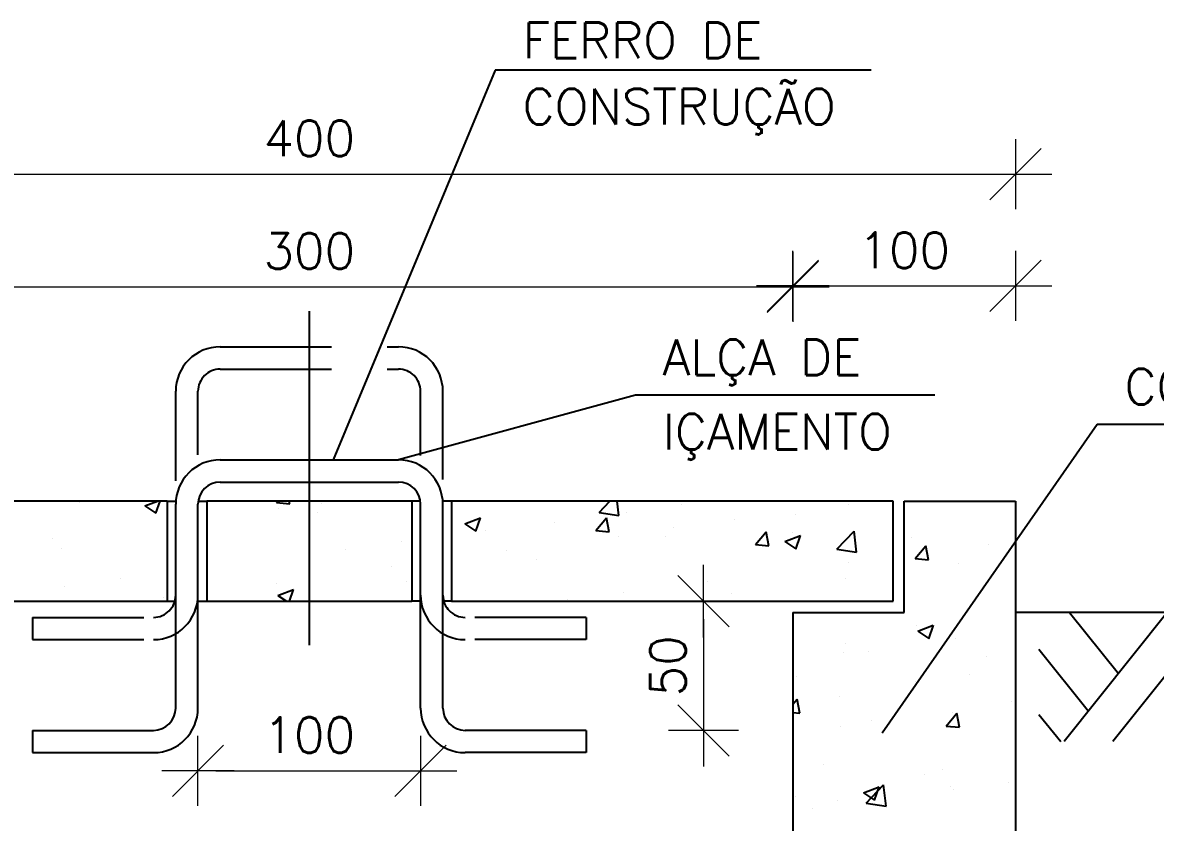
# Model space of a CAD drawing. Header units: millimetres. Extents: x 0 to 321, y -39 to 66.
# Drawn here: x 313.13 to 318.22, y 10.36 to 13.95 of the extents above; entities that cross this region are included whole.
import ezdxf

# ---------------------------------------------------------------- set-up
doc = ezdxf.new("R2010")
doc.units = ezdxf.units.MM
doc.header["$LTSCALE"] = 0.5
doc.header["$MEASUREMENT"] = 0
for name, pattern in [('CENTRO01', [8, 3, -1, 0, -1, 3]), ('DASHEDX2', [1.5, 1, -0.5]), ('HIDDEN', [9.525, 6.35, -3.175])]:
    doc.linetypes.add(name, pattern=pattern)
doc.layers.add('3', color=7, linetype='HIDDEN')
doc.layers.add('SOLID', color=254, linetype='Continuous')
doc.layers.add('Cotas', color=1, linetype='Continuous', lineweight=5)
doc.styles.add('60-125', font='romans.shx', dxfattribs={"height": 0.2})

# ---------------------------------------------------------------- blocks, each defined once
blk = doc.blocks.new('*X33')
at = {"color": 0}
for p, q in [((525.197, 241.892), (525.197, 241.892)), ((528.135, 241.753), (528.694, 241.968)), ((528.135, 241.753), (528.632, 241.417)), ((528.632, 241.417), (528.817, 241.968)), ((534.04, 241.898), (534.099, 241.968)), ((534.04, 241.898), (534.638, 241.846)), ((534.638, 241.845), (534.616, 241.968)), ((536.051, 241.856), (536.051, 241.856)), ((548.535, 241.459), (549.022, 241.968)), ((549.424, 241.321), (549.349, 241.968)), ((552.254, 241.801), (552.254, 241.801)), ((559.735, 241.833), (559.735, 241.833)), ((534.149, 241.614), (534.149, 241.614)), ((535.873, 241.441), (535.873, 241.441)), ((542.506, 240.952), (543.206, 241.221)), ((543.003, 240.616), (543.206, 241.22)), ((548.386, 240.643), (548.868, 241.218)), ((548.535, 241.459), (549.424, 241.322)), ((548.983, 240.59), (548.868, 241.217)), ((549.751, 241.472), (549.751, 241.472)), ((557.366, 241.359), (557.366, 241.359)), ((529.098, 240.974), (529.098, 240.974)), ((542.506, 240.952), (543.003, 240.617)), ((543.435, 240.64), (543.435, 240.64)), ((546.55, 240.99), (546.55, 240.99)), ((548.386, 240.643), (548.983, 240.591)), ((551.888, 240.764), (551.888, 240.764)), ((554.6, 241.129), (554.6, 241.129)), ((523.963, 240.27), (523.963, 240.27)), ((539.648, 240.142), (539.648, 240.142)), ((549.407, 240.379), (549.407, 240.379)), ((551.534, 240.358), (551.534, 240.358)), ((555.558, 240.016), (556.04, 240.59)), ((556.156, 239.963), (556.04, 240.59)), ((556.877, 240.151), (557.577, 240.42)), ((556.877, 240.151), (557.375, 239.816)), ((557.226, 240.539), (557.226, 240.539)), ((557.375, 239.815), (557.578, 240.42)), ((559.207, 239.804), (559.986, 240.616)), ((560.097, 239.666), (559.986, 240.616)), ((562.564, 240.313), (562.564, 240.313)), ((524.388, 239.854), (524.388, 239.854)), ((537.145, 239.812), (537.145, 239.812)), ((544.355, 239.739), (544.355, 239.739)), ((555.558, 240.016), (556.156, 239.963)), ((559.207, 239.804), (560.096, 239.666)), ((562.731, 239.388), (563.213, 239.963)), ((563.329, 239.335), (563.213, 239.962)), ((566.017, 240.015), (566.017, 240.015)), ((545.702, 239.357), (545.702, 239.357)), ((559.726, 239.187), (559.726, 239.187)), ((562.731, 239.388), (563.328, 239.336)), ((564.664, 239.144), (564.664, 239.144)), ((539.221, 239.035), (539.221, 239.035)), ((524.538, 238.152), (524.538, 238.152)), ((527.042, 238.482), (527.042, 238.482)), ((534.027, 238.285), (534.027, 238.285)), ((539.87, 238.356), (539.87, 238.356)), ((553.411, 238.356), (553.411, 238.356)), ((559.613, 238.504), (559.613, 238.504)), ((528.976, 237.645), (528.976, 237.645)), ((534.104, 237.727), (534.804, 237.996)), ((534.104, 237.727), (534.488, 237.468)), ((534.627, 237.468), (534.804, 237.995)), ((549.624, 237.857), (549.624, 237.857)), ((554.479, 237.8), (554.479, 237.8)), ((547.12, 237.528), (547.12, 237.528)), ((562.785, 236.394), (562.785, 236.394)), ((562.846, 236.125), (563.546, 236.394)), ((562.846, 236.125), (563.344, 235.79)), ((563.344, 235.789), (563.547, 236.393)), ((563.386, 236.071), (563.386, 236.071)), ((559.599, 235.573), (559.599, 235.573)), ((564.543, 235.815), (564.543, 235.815)), ((559.492, 235.175), (559.492, 235.175)), ((560.617, 235.203), (560.617, 235.203)), ((565.955, 234.978), (565.955, 234.978)), ((557.387, 234.086), (557.387, 234.086)), ((565.181, 234.198), (565.181, 234.198)), ((562.726, 233.86), (562.726, 233.86)), ((557.237, 232.841), (557.428, 233.068)), ((557.544, 232.441), (557.428, 233.068)), ((559.349, 233.197), (559.349, 233.197)), ((567.071, 232.959), (567.071, 232.959)), ((557.237, 232.468), (557.543, 232.441)), ((560.756, 232.127), (560.756, 232.127)), ((564.118, 231.866), (564.6, 232.441)), ((564.421, 232.486), (564.421, 232.486)), ((564.716, 231.813), (564.601, 232.44)), ((559.37, 231.846), (559.37, 231.846)), ((564.118, 231.866), (564.716, 231.814)), ((558.628, 230.12), (558.628, 230.12)), ((563.168, 229.698), (563.168, 229.698)), ((563.966, 229.895), (563.966, 229.895)), ((560.413, 228.874), (561.113, 229.142)), ((560.533, 228.408), (561.312, 229.22)), ((560.911, 228.538), (561.113, 229.142)), ((561.422, 228.27), (561.312, 229.219)), ((564.299, 229.157), (564.299, 229.157)), ((564.44, 229.015), (564.44, 229.015)), ((566.944, 229.344), (566.944, 229.344)), ((557.336, 228.697), (557.336, 228.697)), ((559.248, 228.517), (559.248, 228.517)), ((560.413, 228.874), (560.911, 228.538)), ((558.125, 228.183), (558.125, 228.183)), ((560.533, 228.408), (561.422, 228.27))]:
    blk.add_line(p, q, dxfattribs=at)
blk = doc.blocks.new('CRUZ')
for p, q in [((0, 1.966), (0, -1.966)), ((-1.44, -1.44), (1.44, 1.44)), ((-2.037, 0), (2.037, 0))]:
    blk.add_line(p, q)

msp = doc.modelspace()

# ---------------------------------------------------------------- linework, layer by layer
at = {"layer": '3', "color": 1}
for p, q in [((318.2738, 11.2993), (317.8107, 10.7194)), ((317.8356, 11.2993), (318.0547, 11.0249)), ((318.4929, 11.2993), (318.0298, 10.7194)), ((317.6981, 11.1347), (317.9202, 10.8566)), ((317.6981, 10.8416), (317.7957, 10.7194))]:
    msp.add_line(p, q, dxfattribs=at)
at = {"layer": 'Cotas', "color": 1}
for p, q in [((311.3289, 13.2677), (317.5127, 13.2677)), ((312.3289, 12.7618), (316.5127, 12.7618)), ((316.6727, 12.7654), (317.5127, 12.7654)), ((316.1913, 11.2693), (316.1913, 10.8497)), ((314.0008, 10.5882), (314.8408, 10.5882))]:
    msp.add_line(p, q, dxfattribs=at)
at = {"layer": 'SOLID', "color": 1}
for p, q in [((315.2563, 13.7348), (314.5277, 11.9846)), ((316.9444, 13.7348), (315.2563, 13.7348)), ((315.8855, 12.2743), (314.8208, 11.9846)), ((317.2304, 12.2743), (315.8855, 12.2743)), ((317.959, 12.1432), (316.9938, 10.7571)), ((319.3447, 12.1432), (317.959, 12.1432))]:
    msp.add_line(p, q, dxfattribs=at)
at = {"layer": 'SOLID', "color": 1, "linetype": 'CENTRO01'}
msp.add_line((314.4208, 12.6527), (314.4208, 10.8608), dxfattribs=at)
at = {"layer": 'SOLID', "color": 7, "linetype": 'DASHEDX2'}
for p, q in [((314.0208, 12.492), (314.8208, 12.492)), ((314.0208, 12.392), (314.8208, 12.392)), ((313.8208, 11.8895), (313.8208, 12.292)), ((313.9208, 12.0074), (313.9208, 12.292)), ((314.9208, 12.0041), (314.9208, 12.292)), ((315.0208, 11.896), (315.0208, 12.292)), ((313.1769, 11.2771), (313.7208, 11.2771)), ((313.1769, 11.2771), (313.1769, 11.1771)), ((315.6646, 11.2771), (315.1208, 11.2771)), ((315.6646, 11.2771), (315.6646, 11.1771)), ((313.1769, 11.1771), (313.7208, 11.1771)), ((315.6646, 11.1771), (315.1208, 11.1771))]:
    msp.add_line(p, q, dxfattribs=at)
at = {"layer": 'SOLID', "color": 2}
for p, q in [((314.0208, 11.9846), (314.8208, 11.9846)), ((314.0208, 11.8846), (314.8208, 11.8846)), ((313.7817, 11.7993), (313.8213, 11.7993)), ((313.8208, 10.8697), (313.8208, 11.7846)), ((313.9208, 10.8697), (313.9208, 11.7846)), ((313.9219, 11.7993), (313.9598, 11.7993)), ((314.9197, 11.7993), (314.8817, 11.7993)), ((314.9208, 10.8697), (314.9208, 11.7846)), ((315.0598, 11.7993), (315.0202, 11.7993)), ((315.0208, 10.8697), (315.0208, 11.7846)), ((313.7817, 11.3493), (313.8208, 11.3493)), ((313.9208, 11.3493), (313.9598, 11.3493)), ((314.9208, 11.3493), (314.8817, 11.3493)), ((315.0598, 11.3493), (315.0208, 11.3493)), ((313.1769, 10.7697), (313.7208, 10.7697)), ((313.1769, 10.7697), (313.1769, 10.6697)), ((315.6646, 10.7697), (315.1208, 10.7697)), ((315.6646, 10.7697), (315.6646, 10.6697)), ((313.1769, 10.6697), (313.7208, 10.6697)), ((315.6646, 10.6697), (315.1208, 10.6697))]:
    msp.add_line(p, q, dxfattribs=at)
at = {"layer": 'SOLID', "color": 4}
for p, q in [((313.7817, 11.7993), (311.7989, 11.7993)), ((314.8817, 11.7993), (313.9598, 11.7993)), ((317.0427, 11.7993), (315.0598, 11.7993)), ((317.0427, 11.3493), (317.0427, 11.7993)), ((317.0927, 11.2993), (317.0927, 11.7993)), ((317.0927, 11.7993), (317.5927, 11.7993)), ((317.5927, 11.7993), (317.5927, 10.2861)), ((311.7989, 11.3493), (313.7817, 11.3493)), ((313.9598, 11.3493), (314.8817, 11.3493)), ((315.0598, 11.3493), (317.0427, 11.3493)), ((316.5927, 11.2993), (317.0927, 11.2993)), ((316.5927, 11.2993), (316.5927, 10.2861))]:
    msp.add_line(p, q, dxfattribs=at)
at = {"layer": 'SOLID', "color": 4, "linetype": 'Continuous'}
for p, q in [((313.7817, 11.7993), (313.7817, 11.3493)), ((313.9598, 11.7993), (313.9598, 11.3493)), ((314.8817, 11.7993), (314.8817, 11.3493)), ((315.0598, 11.7993), (315.0598, 11.3493))]:
    msp.add_line(p, q, dxfattribs=at)
at = {"layer": 'SOLID', "color": 5}
msp.add_line((321.1952, 11.2993), (317.5927, 11.2993), dxfattribs=at)
at = {"layer": 'SOLID', "color": 7, "linetype": 'DASHEDX2'}
for centre, radius, start, end in [((314.0208, 12.292), 0.2, 90, 180), ((314.8208, 12.292), 0.2, 0, 90), ((314.0208, 12.292), 0.1, 90, 180), ((314.8208, 12.292), 0.1, 0, 90), ((313.7208, 11.3771), 0.1, 270, 0), ((313.7208, 11.3771), 0.2, 270, 0), ((315.1208, 11.3771), 0.2, 180, 270), ((315.1208, 11.3771), 0.1, 180, 270)]:
    msp.add_arc(centre, radius, start, end, dxfattribs=at)
at = {"layer": 'SOLID', "color": 2}
for centre, radius, start, end in [((314.0208, 11.7846), 0.2, 90, 180), ((314.8208, 11.7846), 0.2, 0, 90), ((314.0208, 11.7846), 0.1, 90, 180), ((314.8208, 11.7846), 0.1, 0, 90), ((313.7208, 10.8697), 0.1, 270, 0), ((313.7208, 10.8697), 0.2, 270, 0), ((315.1208, 10.8697), 0.2, 180, 270), ((315.1208, 10.8697), 0.1, 180, 270)]:
    msp.add_arc(centre, radius, start, end, dxfattribs=at)

# ---------------------------------------------------------------- block references
at = {"layer": 'Cotas', "color": 1, "xscale": 0.07999999999992724, "yscale": 0.07999999999992724, "zscale": 0.07999999999992724}
for p in [(317.5927, 13.2677), (317.5927, 12.7654), (316.5927, 12.7618), (314.9208, 10.5882)]:
    msp.add_blockref('CRUZ', p, dxfattribs=at)
for p, rotation in [((316.5927, 12.7654), 180), ((316.1913, 11.3493), 90), ((316.1913, 10.7697), 270), ((313.9208, 10.5882), 180)]:
    msp.add_blockref('CRUZ', p, dxfattribs=dict(at, rotation=rotation))
at = {"layer": 'SOLID', "color": 1, "xscale": 0.1000000415101567, "yscale": 0.1000000415101567, "zscale": 0.1000000415101567}
msp.add_blockref('*X33', (260.8689, -12.3975), dxfattribs=at)

# ---------------------------------------------------------------- texts
at = {"layer": 'Cotas', "color": 2, "char_height": 0.16, "attachment_point": 5, "style": '60-125'}
for s, insert in [('\\A1;400', (314.4208, 13.4277)), ('\\A1;300', (314.4208, 12.9218)), ('\\A1;100', (317.0927, 12.9254)), ('\\A1;100', (314.4208, 10.7482))]:
    msp.add_mtext(s, dxfattribs=dict(at, insert=insert))
at = {"layer": 'Cotas', "color": 2, "insert": (316.0313, 11.0595), "char_height": 0.16, "attachment_point": 5, "rotation": 90, "style": '60-125'}
msp.add_mtext('\\A1;50', dxfattribs=at)
at = {"layer": 'SOLID', "color": 2, "style": '60-125'}
for s, p in [('FERRO DE', (315.3791, 13.7874)), ('CONSTRUÇÃO', (315.3791, 13.4907)), ('ALÇA DE', (316.0083, 12.3641)), ('CONCRETO', (318.0818, 12.233)), ('IÇAMENTO', (316.0083, 12.0303))]:
    msp.add_text(s, height=0.16, dxfattribs=at).set_placement(p)

doc.saveas('drawing.dxf')
